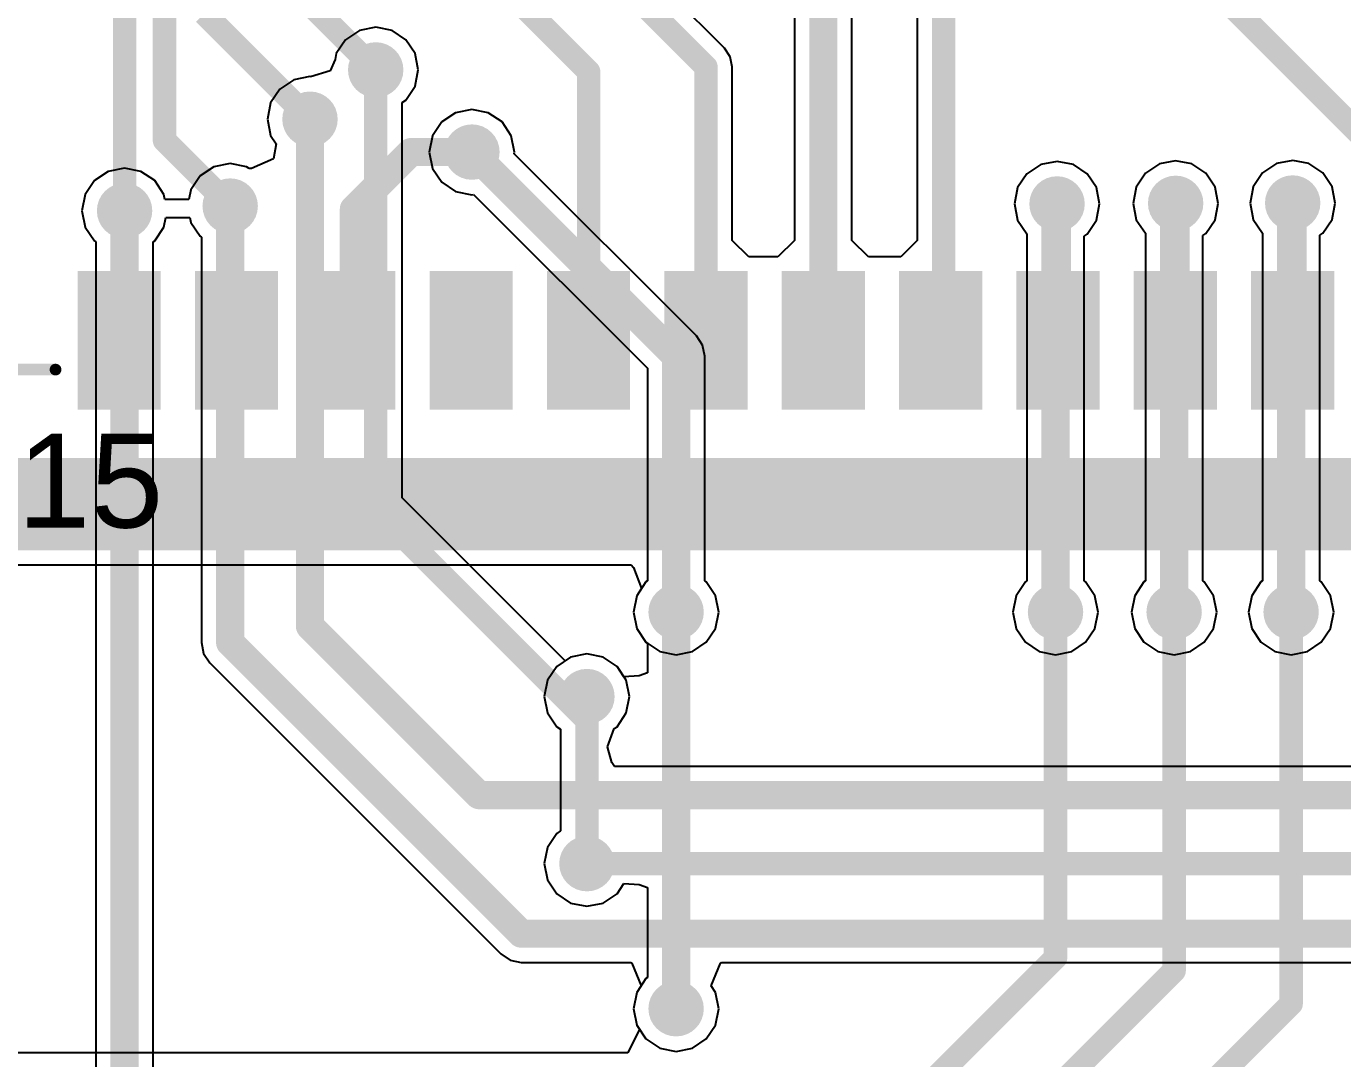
# Model space of a CAD drawing. Header units: millimetres. Extents: x -0.52 to 3.79, y -0.54 to 3.26.
# Drawn here: x 1.452 to 2.013, y 1.955 to 2.395 of the extents above; entities that cross this region are included whole.
import ezdxf

# ---------------------------------------------------------------- set-up
doc = ezdxf.new("R2010")
doc.units = ezdxf.units.MM
doc.header["$MEASUREMENT"] = 0
for name, color, linetype in [('BottomLayer', 5, 'Continuous'), ('BottomSolder', 6, 'Continuous'), ('TopLayer', 1, 'Continuous'), ('TopOverlay', 2, 'Continuous'), ('TopPaste', 8, 'Continuous'), ('TopSolder', 216, 'Continuous'), ('ViaHoleLayer', 16, 'Continuous')]:
    doc.layers.add(name, color=color, linetype=linetype)
doc.styles.add('Arial', font='', dxfattribs={"height": 0.2})
doc.styles.get('Arial').set_extended_font_data('Arial')

# ---------------------------------------------------------------- blocks, each defined once
blk = doc.blocks.new('41_SMD_M______57')
at = {"layer": 'TopLayer'}
for points in [[(-0.29252, -0.37913), (-0.29252, -0.32008), (-0.25709, -0.32008), (-0.25709, -0.37913)], [(-0.24252, -0.37913), (-0.24252, -0.32008), (-0.20709, -0.32008), (-0.20709, -0.37913)], [(-0.19252, -0.37913), (-0.19252, -0.32008), (-0.15709, -0.32008), (-0.15709, -0.37913)], [(-0.14252, -0.37913), (-0.14252, -0.32008), (-0.10709, -0.32008), (-0.10709, -0.37913)], [(-0.09252, -0.37913), (-0.09252, -0.32008), (-0.05709, -0.32008), (-0.05709, -0.37913)], [(-0.04252, -0.37913), (-0.04252, -0.32008), (-0.00709, -0.32008), (-0.00709, -0.37913)], [(0.00748, -0.37913), (0.00748, -0.32008), (0.04291, -0.32008), (0.04291, -0.37913)], [(0.05748, -0.37913), (0.05748, -0.32008), (0.09291, -0.32008), (0.09291, -0.37913)], [(0.10748, -0.37913), (0.10748, -0.32008), (0.14291, -0.32008), (0.14291, -0.37913)], [(0.15748, -0.37913), (0.15748, -0.32008), (0.19291, -0.32008), (0.19291, -0.37913)], [(0.20748, -0.37913), (0.20748, -0.32008), (0.24291, -0.32008), (0.24291, -0.37913)]]:
    blk.add_hatch(color=1, dxfattribs=at).paths.add_polyline_path(points)
at = {"layer": 'TopPaste'}
for points in [[(-0.29252, -0.37913), (-0.29252, -0.32008), (-0.25709, -0.32008), (-0.25709, -0.37913)], [(-0.24252, -0.37913), (-0.24252, -0.32008), (-0.20709, -0.32008), (-0.20709, -0.37913)], [(-0.19252, -0.37913), (-0.19252, -0.32008), (-0.15709, -0.32008), (-0.15709, -0.37913)], [(-0.14252, -0.37913), (-0.14252, -0.32008), (-0.10709, -0.32008), (-0.10709, -0.37913)], [(-0.09252, -0.37913), (-0.09252, -0.32008), (-0.05709, -0.32008), (-0.05709, -0.37913)], [(-0.04252, -0.37913), (-0.04252, -0.32008), (-0.00709, -0.32008), (-0.00709, -0.37913)], [(0.00748, -0.37913), (0.00748, -0.32008), (0.04291, -0.32008), (0.04291, -0.37913)], [(0.05748, -0.37913), (0.05748, -0.32008), (0.09291, -0.32008), (0.09291, -0.37913)], [(0.10748, -0.37913), (0.10748, -0.32008), (0.14291, -0.32008), (0.14291, -0.37913)], [(0.15748, -0.37913), (0.15748, -0.32008), (0.19291, -0.32008), (0.19291, -0.37913)], [(0.20748, -0.37913), (0.20748, -0.32008), (0.24291, -0.32008), (0.24291, -0.37913)]]:
    blk.add_hatch(color=8, dxfattribs=at).paths.add_polyline_path(points)
at = {"layer": 'TopSolder'}
for points in [[(-0.29252, -0.37913), (-0.29252, -0.32008), (-0.25709, -0.32008), (-0.25709, -0.37913)], [(-0.24252, -0.37913), (-0.24252, -0.32008), (-0.20709, -0.32008), (-0.20709, -0.37913)], [(-0.19252, -0.37913), (-0.19252, -0.32008), (-0.15709, -0.32008), (-0.15709, -0.37913)], [(-0.14252, -0.37913), (-0.14252, -0.32008), (-0.10709, -0.32008), (-0.10709, -0.37913)], [(-0.09252, -0.37913), (-0.09252, -0.32008), (-0.05709, -0.32008), (-0.05709, -0.37913)], [(-0.04252, -0.37913), (-0.04252, -0.32008), (-0.00709, -0.32008), (-0.00709, -0.37913)], [(0.00748, -0.37913), (0.00748, -0.32008), (0.04291, -0.32008), (0.04291, -0.37913)], [(0.05748, -0.37913), (0.05748, -0.32008), (0.09291, -0.32008), (0.09291, -0.37913)], [(0.10748, -0.37913), (0.10748, -0.32008), (0.14291, -0.32008), (0.14291, -0.37913)], [(0.15748, -0.37913), (0.15748, -0.32008), (0.19291, -0.32008), (0.19291, -0.37913)], [(0.20748, -0.37913), (0.20748, -0.32008), (0.24291, -0.32008), (0.24291, -0.37913)]]:
    blk.add_hatch(color=216, dxfattribs=at).paths.add_polyline_path(points)
at = {"layer": 'TopOverlay', "const_width": 0.005}
blk.add_lwpolyline([(-0.35684, -0.36208), (-0.30192, -0.36208)], dxfattribs=at)
at = {"layer": 'TopOverlay', "const_width": 0.0025}
blk.add_lwpolyline([(-0.30317, -0.36208, 1), (-0.30067, -0.36208, 1)], format="xyb", close=True, dxfattribs=at)

msp = doc.modelspace()

# ---------------------------------------------------------------- hatches: boundary and pattern name
at = {"layer": 'BottomLayer'}
h = msp.add_hatch(color=5, dxfattribs=at)
edge = h.paths.add_edge_path()
edge.add_arc((1.601, 2.376), 0.01181, 0, 360)
h = msp.add_hatch(color=5, dxfattribs=at)
edge = h.paths.add_edge_path()
edge.add_arc((1.573, 2.355), 0.01181, 0, 360)
h = msp.add_hatch(color=5, dxfattribs=at)
edge = h.paths.add_edge_path()
edge.add_arc((1.642, 2.341), 0.01181, 0, 360)
h = msp.add_hatch(color=5, dxfattribs=at)
edge = h.paths.add_edge_path()
edge.add_arc((1.494, 2.316), 0.01181, 0, 360)
h = msp.add_hatch(color=5, dxfattribs=at)
edge = h.paths.add_edge_path()
edge.add_arc((1.539, 2.318), 0.01181, 0, 360)
h = msp.add_hatch(color=5, dxfattribs=at)
edge = h.paths.add_edge_path()
edge.add_arc((1.89131, 2.31889), 0.01181, 0, 360)
h = msp.add_hatch(color=5, dxfattribs=at)
edge = h.paths.add_edge_path()
edge.add_arc((1.94185, 2.31915), 0.01181, 0, 360)
h = msp.add_hatch(color=5, dxfattribs=at)
edge = h.paths.add_edge_path()
edge.add_arc((1.99171, 2.31929), 0.01181, 0, 360)
h = msp.add_hatch(color=5, dxfattribs=at)
edge = h.paths.add_edge_path()
edge.add_arc((1.729, 2.145), 0.01181, 0, 360)
h = msp.add_hatch(color=5, dxfattribs=at)
edge = h.paths.add_edge_path()
edge.add_arc((1.89066, 2.145), 0.01181, 0, 360)
h = msp.add_hatch(color=5, dxfattribs=at)
edge = h.paths.add_edge_path()
edge.add_arc((1.9412, 2.145), 0.01181, 0, 360)
h = msp.add_hatch(color=5, dxfattribs=at)
edge = h.paths.add_edge_path()
edge.add_arc((1.99105, 2.145), 0.01181, 0, 360)
h = msp.add_hatch(color=5, dxfattribs=at)
edge = h.paths.add_edge_path()
edge.add_arc((1.691, 2.109), 0.01181, 0, 360)
h = msp.add_hatch(color=5, dxfattribs=at)
edge = h.paths.add_edge_path()
edge.add_arc((1.691, 2.03781), 0.01181, 0, 360)
h = msp.add_hatch(color=5, dxfattribs=at)
edge = h.paths.add_edge_path()
edge.add_arc((1.729, 1.976), 0.01181, 0, 360)
at = {"layer": 'BottomSolder'}
h = msp.add_hatch(color=6, dxfattribs=at)
edge = h.paths.add_edge_path()
edge.add_arc((1.601, 2.376), 0.00591, 0, 360)
h = msp.add_hatch(color=6, dxfattribs=at)
edge = h.paths.add_edge_path()
edge.add_arc((1.573, 2.355), 0.00591, 0, 360)
h = msp.add_hatch(color=6, dxfattribs=at)
edge = h.paths.add_edge_path()
edge.add_arc((1.642, 2.341), 0.00591, 0, 360)
h = msp.add_hatch(color=6, dxfattribs=at)
edge = h.paths.add_edge_path()
edge.add_arc((1.539, 2.318), 0.00591, 0, 360)
h = msp.add_hatch(color=6, dxfattribs=at)
edge = h.paths.add_edge_path()
edge.add_arc((1.89131, 2.31889), 0.00591, 0, 360)
h = msp.add_hatch(color=6, dxfattribs=at)
edge = h.paths.add_edge_path()
edge.add_arc((1.94185, 2.31915), 0.00591, 0, 360)
h = msp.add_hatch(color=6, dxfattribs=at)
edge = h.paths.add_edge_path()
edge.add_arc((1.99171, 2.31929), 0.00591, 0, 360)
h = msp.add_hatch(color=6, dxfattribs=at)
edge = h.paths.add_edge_path()
edge.add_arc((1.494, 2.316), 0.00591, 0, 360)
h = msp.add_hatch(color=6, dxfattribs=at)
edge = h.paths.add_edge_path()
edge.add_arc((1.729, 2.145), 0.00591, 0, 360)
h = msp.add_hatch(color=6, dxfattribs=at)
edge = h.paths.add_edge_path()
edge.add_arc((1.89066, 2.145), 0.00591, 0, 360)
h = msp.add_hatch(color=6, dxfattribs=at)
edge = h.paths.add_edge_path()
edge.add_arc((1.9412, 2.145), 0.00591, 0, 360)
h = msp.add_hatch(color=6, dxfattribs=at)
edge = h.paths.add_edge_path()
edge.add_arc((1.99105, 2.145), 0.00591, 0, 360)
h = msp.add_hatch(color=6, dxfattribs=at)
edge = h.paths.add_edge_path()
edge.add_arc((1.691, 2.109), 0.00591, 0, 360)
h = msp.add_hatch(color=6, dxfattribs=at)
edge = h.paths.add_edge_path()
edge.add_arc((1.691, 2.03781), 0.00591, 0, 360)
h = msp.add_hatch(color=6, dxfattribs=at)
edge = h.paths.add_edge_path()
edge.add_arc((1.729, 1.976), 0.00591, 0, 360)
at = {"layer": 'TopLayer'}
h = msp.add_hatch(color=1, dxfattribs=at)
edge = h.paths.add_edge_path()
edge.add_arc((1.601, 2.376), 0.01181, 0, 360)
h = msp.add_hatch(color=1, dxfattribs=at)
edge = h.paths.add_edge_path()
edge.add_arc((1.573, 2.355), 0.01181, 0, 360)
h = msp.add_hatch(color=1, dxfattribs=at)
edge = h.paths.add_edge_path()
edge.add_arc((1.642, 2.341), 0.01181, 0, 360)
h = msp.add_hatch(color=1, dxfattribs=at)
edge = h.paths.add_edge_path()
edge.add_arc((1.494, 2.316), 0.01181, 0, 360)
h = msp.add_hatch(color=1, dxfattribs=at)
edge = h.paths.add_edge_path()
edge.add_arc((1.539, 2.318), 0.01181, 0, 360)
h = msp.add_hatch(color=1, dxfattribs=at)
edge = h.paths.add_edge_path()
edge.add_arc((1.89131, 2.31889), 0.01181, 0, 360)
h = msp.add_hatch(color=1, dxfattribs=at)
edge = h.paths.add_edge_path()
edge.add_arc((1.94185, 2.31915), 0.01181, 0, 360)
h = msp.add_hatch(color=1, dxfattribs=at)
edge = h.paths.add_edge_path()
edge.add_arc((1.99171, 2.31929), 0.01181, 0, 360)
h = msp.add_hatch(color=1, dxfattribs=at)
edge = h.paths.add_edge_path()
edge.add_arc((1.729, 2.145), 0.01181, 0, 360)
h = msp.add_hatch(color=1, dxfattribs=at)
edge = h.paths.add_edge_path()
edge.add_arc((1.89066, 2.145), 0.01181, 0, 360)
h = msp.add_hatch(color=1, dxfattribs=at)
edge = h.paths.add_edge_path()
edge.add_arc((1.9412, 2.145), 0.01181, 0, 360)
h = msp.add_hatch(color=1, dxfattribs=at)
edge = h.paths.add_edge_path()
edge.add_arc((1.99105, 2.145), 0.01181, 0, 360)
h = msp.add_hatch(color=1, dxfattribs=at)
edge = h.paths.add_edge_path()
edge.add_arc((1.691, 2.109), 0.01181, 0, 360)
h = msp.add_hatch(color=1, dxfattribs=at)
edge = h.paths.add_edge_path()
edge.add_arc((1.691, 2.03781), 0.01181, 0, 360)
h = msp.add_hatch(color=1, dxfattribs=at)
edge = h.paths.add_edge_path()
edge.add_arc((1.729, 1.976), 0.01181, 0, 360)
at = {"layer": 'TopSolder'}
h = msp.add_hatch(color=216, dxfattribs=at)
edge = h.paths.add_edge_path()
edge.add_arc((1.601, 2.376), 0.00591, 0, 360)
h = msp.add_hatch(color=216, dxfattribs=at)
edge = h.paths.add_edge_path()
edge.add_arc((1.573, 2.355), 0.00591, 0, 360)
h = msp.add_hatch(color=216, dxfattribs=at)
edge = h.paths.add_edge_path()
edge.add_arc((1.642, 2.341), 0.00591, 0, 360)
h = msp.add_hatch(color=216, dxfattribs=at)
edge = h.paths.add_edge_path()
edge.add_arc((1.539, 2.318), 0.00591, 0, 360)
h = msp.add_hatch(color=216, dxfattribs=at)
edge = h.paths.add_edge_path()
edge.add_arc((1.89131, 2.31889), 0.00591, 0, 360)
h = msp.add_hatch(color=216, dxfattribs=at)
edge = h.paths.add_edge_path()
edge.add_arc((1.94185, 2.31915), 0.00591, 0, 360)
h = msp.add_hatch(color=216, dxfattribs=at)
edge = h.paths.add_edge_path()
edge.add_arc((1.99171, 2.31929), 0.00591, 0, 360)
h = msp.add_hatch(color=216, dxfattribs=at)
edge = h.paths.add_edge_path()
edge.add_arc((1.494, 2.316), 0.00591, 0, 360)
h = msp.add_hatch(color=216, dxfattribs=at)
edge = h.paths.add_edge_path()
edge.add_arc((1.729, 2.145), 0.00591, 0, 360)
h = msp.add_hatch(color=216, dxfattribs=at)
edge = h.paths.add_edge_path()
edge.add_arc((1.89066, 2.145), 0.00591, 0, 360)
h = msp.add_hatch(color=216, dxfattribs=at)
edge = h.paths.add_edge_path()
edge.add_arc((1.9412, 2.145), 0.00591, 0, 360)
h = msp.add_hatch(color=216, dxfattribs=at)
edge = h.paths.add_edge_path()
edge.add_arc((1.99105, 2.145), 0.00591, 0, 360)
h = msp.add_hatch(color=216, dxfattribs=at)
edge = h.paths.add_edge_path()
edge.add_arc((1.691, 2.109), 0.00591, 0, 360)
h = msp.add_hatch(color=216, dxfattribs=at)
edge = h.paths.add_edge_path()
edge.add_arc((1.691, 2.03781), 0.00591, 0, 360)
h = msp.add_hatch(color=216, dxfattribs=at)
edge = h.paths.add_edge_path()
edge.add_arc((1.729, 1.976), 0.00591, 0, 360)
at = {"layer": 'ViaHoleLayer'}
h = msp.add_hatch(color=16, dxfattribs=at)
edge = h.paths.add_edge_path()
edge.add_arc((1.601, 2.376), 0.00591, 0, 360)
h = msp.add_hatch(color=16, dxfattribs=at)
edge = h.paths.add_edge_path()
edge.add_arc((1.573, 2.355), 0.00591, 0, 360)
h = msp.add_hatch(color=16, dxfattribs=at)
edge = h.paths.add_edge_path()
edge.add_arc((1.642, 2.341), 0.00591, 0, 360)
h = msp.add_hatch(color=16, dxfattribs=at)
edge = h.paths.add_edge_path()
edge.add_arc((1.539, 2.318), 0.00591, 0, 360)
h = msp.add_hatch(color=16, dxfattribs=at)
edge = h.paths.add_edge_path()
edge.add_arc((1.89131, 2.31889), 0.00591, 0, 360)
h = msp.add_hatch(color=16, dxfattribs=at)
edge = h.paths.add_edge_path()
edge.add_arc((1.94185, 2.31915), 0.00591, 0, 360)
h = msp.add_hatch(color=16, dxfattribs=at)
edge = h.paths.add_edge_path()
edge.add_arc((1.99171, 2.31929), 0.00591, 0, 360)
h = msp.add_hatch(color=16, dxfattribs=at)
edge = h.paths.add_edge_path()
edge.add_arc((1.494, 2.316), 0.00591, 0, 360)
h = msp.add_hatch(color=16, dxfattribs=at)
edge = h.paths.add_edge_path()
edge.add_arc((1.729, 2.145), 0.00591, 0, 360)
h = msp.add_hatch(color=16, dxfattribs=at)
edge = h.paths.add_edge_path()
edge.add_arc((1.89066, 2.145), 0.00591, 0, 360)
h = msp.add_hatch(color=16, dxfattribs=at)
edge = h.paths.add_edge_path()
edge.add_arc((1.9412, 2.145), 0.00591, 0, 360)
h = msp.add_hatch(color=16, dxfattribs=at)
edge = h.paths.add_edge_path()
edge.add_arc((1.99105, 2.145), 0.00591, 0, 360)
h = msp.add_hatch(color=16, dxfattribs=at)
edge = h.paths.add_edge_path()
edge.add_arc((1.691, 2.109), 0.00591, 0, 360)
h = msp.add_hatch(color=16, dxfattribs=at)
edge = h.paths.add_edge_path()
edge.add_arc((1.691, 2.03781), 0.00591, 0, 360)
h = msp.add_hatch(color=16, dxfattribs=at)
edge = h.paths.add_edge_path()
edge.add_arc((1.729, 1.976), 0.00591, 0, 360)

# ---------------------------------------------------------------- linework, layer by layer
at = {"layer": 'BottomLayer'}
for p, q in [((1.59405, 2.39278), (1.58816, 2.38884)), ((1.601, 2.39416), (1.59405, 2.39278)), ((1.60795, 2.39278), (1.601, 2.39416)), ((1.61384, 2.38884), (1.60795, 2.39278)), ((1.58816, 2.38884), (1.58422, 2.38295)), ((1.61778, 2.38295), (1.61384, 2.38884)), ((1.58372, 2.38045), (1.58163, 2.37564)), ((1.58422, 2.38295), (1.58372, 2.38045)), ((1.61916, 2.376), (1.61778, 2.38295)), ((1.573, 2.37316), (1.56605, 2.37178)), ((1.57322, 2.37312), (1.573, 2.37316)), ((1.58163, 2.37564), (1.57322, 2.37312)), ((1.61778, 2.36905), (1.61916, 2.376)), ((1.56016, 2.36784), (1.55622, 2.36195)), ((1.56605, 2.37178), (1.56016, 2.36784)), ((1.61384, 2.36316), (1.61778, 2.36905)), ((1.55622, 2.36195), (1.55484, 2.355)), ((1.61222, 2.36207), (1.61384, 2.36316)), ((1.61222, 2.19365), (1.61222, 2.36207)), ((1.63505, 2.35778), (1.62916, 2.35384)), ((1.642, 2.35916), (1.63505, 2.35778)), ((1.64895, 2.35778), (1.642, 2.35916)), ((1.65484, 2.35384), (1.64895, 2.35778)), ((1.55484, 2.355), (1.55622, 2.34805)), ((1.62916, 2.35384), (1.62522, 2.34795)), ((1.65878, 2.34795), (1.65484, 2.35384)), ((1.55622, 2.34805), (1.55855, 2.34457)), ((1.55855, 2.34457), (1.55748, 2.33814)), ((1.62522, 2.34795), (1.62384, 2.341)), ((1.66016, 2.341), (1.65878, 2.34795)), ((1.62384, 2.341), (1.62522, 2.33405)), ((1.66002, 2.34029), (1.66016, 2.341)), ((1.73765, 2.26265), (1.66002, 2.34029)), ((1.494, 2.33416), (1.48705, 2.33278)), ((1.50095, 2.33278), (1.494, 2.33416)), ((1.53205, 2.33478), (1.52616, 2.33084)), ((1.539, 2.33616), (1.53205, 2.33478)), ((1.54595, 2.33478), (1.539, 2.33616)), ((1.54715, 2.33398), (1.54595, 2.33478)), ((1.54808, 2.33401), (1.54715, 2.33398)), ((1.55748, 2.33814), (1.54808, 2.33401)), ((1.62522, 2.33405), (1.62916, 2.32816)), ((1.88436, 2.33567), (1.87847, 2.33173)), ((1.89131, 2.33705), (1.88436, 2.33567)), ((1.89826, 2.33567), (1.89131, 2.33705)), ((1.90415, 2.33173), (1.89826, 2.33567)), ((1.9349, 2.33593), (1.92901, 2.33199)), ((1.94185, 2.33731), (1.9349, 2.33593)), ((1.9488, 2.33593), (1.94185, 2.33731)), ((1.95469, 2.33199), (1.9488, 2.33593)), ((1.98476, 2.33607), (1.97887, 2.33213)), ((1.99171, 2.33745), (1.98476, 2.33607)), ((1.99866, 2.33607), (1.99171, 2.33745)), ((2.00455, 2.33213), (1.99866, 2.33607)), ((1.48116, 2.32884), (1.47722, 2.32295)), ((1.48705, 2.33278), (1.48116, 2.32884)), ((1.50684, 2.32884), (1.50095, 2.33278)), ((1.51078, 2.32295), (1.50684, 2.32884)), ((1.52616, 2.33084), (1.52222, 2.32495)), ((1.62916, 2.32816), (1.63505, 2.32422)), ((1.87847, 2.33173), (1.87453, 2.32584)), ((1.90809, 2.32584), (1.90415, 2.33173)), ((1.92901, 2.33199), (1.92507, 2.3261)), ((1.95863, 2.3261), (1.95469, 2.33199)), ((1.97887, 2.33213), (1.97493, 2.32624)), ((2.00849, 2.32624), (2.00455, 2.33213)), ((1.47722, 2.32295), (1.47584, 2.316)), ((1.5112, 2.32081), (1.51078, 2.32295)), ((1.52222, 2.32495), (1.5214, 2.32081)), ((1.63505, 2.32422), (1.642, 2.32284)), ((1.642, 2.32284), (1.64271, 2.32298)), ((1.64271, 2.32298), (1.71676, 2.24893)), ((1.87453, 2.32584), (1.87315, 2.31889)), ((1.90947, 2.31889), (1.90809, 2.32584)), ((1.92507, 2.3261), (1.92369, 2.31915)), ((1.96001, 2.31915), (1.95863, 2.3261)), ((1.97493, 2.32624), (1.97355, 2.31929)), ((2.00987, 2.31929), (2.00849, 2.32624)), ((1.5214, 2.32081), (1.5112, 2.32081)), ((1.87315, 2.31889), (1.87453, 2.31194)), ((1.90809, 2.31194), (1.90947, 2.31889)), ((1.92369, 2.31915), (1.92507, 2.3122)), ((1.95863, 2.3122), (1.96001, 2.31915)), ((1.97355, 2.31929), (1.97493, 2.31234)), ((2.00849, 2.31234), (2.00987, 2.31929)), ((1.47584, 2.316), (1.47722, 2.30905)), ((1.51078, 2.30905), (1.5116, 2.31319)), ((1.5116, 2.31319), (1.5218, 2.31319)), ((1.5218, 2.31319), (1.52222, 2.31105)), ((1.52222, 2.31105), (1.52616, 2.30516)), ((1.87453, 2.31194), (1.87842, 2.30613)), ((1.90415, 2.30605), (1.90809, 2.31194)), ((1.92507, 2.3122), (1.92896, 2.30638)), ((1.95469, 2.30631), (1.95863, 2.3122)), ((1.97493, 2.31234), (1.97882, 2.30652)), ((2.00455, 2.30645), (2.00849, 2.31234)), ((1.47722, 2.30905), (1.48116, 2.30316)), ((1.50684, 2.30316), (1.51078, 2.30905)), ((1.87842, 2.30613), (1.87842, 2.15825)), ((1.90289, 2.30521), (1.90415, 2.30605)), ((1.90289, 2.15825), (1.90289, 2.30521)), ((1.92896, 2.30638), (1.92896, 2.15825)), ((1.95343, 2.30546), (1.95469, 2.30631)), ((1.95343, 2.15825), (1.95343, 2.30546)), ((1.97882, 2.30652), (1.97882, 2.15825)), ((2.00329, 2.30561), (2.00455, 2.30645)), ((2.00329, 2.15825), (2.00329, 2.30561)), ((1.48116, 2.30316), (1.48176, 2.30275)), ((1.48176, 2.30275), (1.48176, 1.86525)), ((1.50624, 2.30275), (1.50684, 2.30316)), ((1.50624, 1.86525), (1.50624, 2.30275)), ((1.52616, 2.30516), (1.52676, 2.30475)), ((1.52676, 2.30475), (1.52676, 2.132)), ((1.7403, 2.25868), (1.73765, 2.26265)), ((1.74124, 2.254), (1.7403, 2.25868)), ((1.74124, 2.15825), (1.74124, 2.254)), ((1.71676, 2.24893), (1.71676, 2.15825)), ((1.68167, 2.12419), (1.61222, 2.19365)), ((1.71616, 2.15784), (1.71222, 2.15195)), ((1.71676, 2.15825), (1.71616, 2.15784)), ((1.74184, 2.15784), (1.74124, 2.15825)), ((1.74578, 2.15195), (1.74184, 2.15784)), ((1.87781, 2.15784), (1.87388, 2.15195)), ((1.87842, 2.15825), (1.87781, 2.15784)), ((1.9035, 2.15784), (1.90289, 2.15825)), ((1.90743, 2.15195), (1.9035, 2.15784)), ((1.92836, 2.15784), (1.92442, 2.15195)), ((1.92896, 2.15825), (1.92836, 2.15784)), ((1.95404, 2.15784), (1.95343, 2.15825)), ((1.95797, 2.15195), (1.95404, 2.15784)), ((1.97821, 2.15784), (1.97428, 2.15195)), ((1.97882, 2.15825), (1.97821, 2.15784)), ((2.00389, 2.15784), (2.00329, 2.15825)), ((2.00783, 2.15195), (2.00389, 2.15784)), ((1.71222, 2.15195), (1.71084, 2.145)), ((1.74716, 2.145), (1.74578, 2.15195)), ((1.87388, 2.15195), (1.8725, 2.145)), ((1.90881, 2.145), (1.90743, 2.15195)), ((1.92442, 2.15195), (1.92304, 2.145)), ((1.95936, 2.145), (1.95797, 2.15195)), ((1.97428, 2.15195), (1.97289, 2.145)), ((2.00921, 2.145), (2.00783, 2.15195)), ((1.71084, 2.145), (1.71222, 2.13805)), ((1.74578, 2.13805), (1.74716, 2.145)), ((1.8725, 2.145), (1.87388, 2.13805)), ((1.90743, 2.13805), (1.90881, 2.145)), ((1.92304, 2.145), (1.92442, 2.13805)), ((1.95797, 2.13805), (1.95936, 2.145)), ((1.97289, 2.145), (1.97428, 2.13805)), ((2.00783, 2.13805), (2.00921, 2.145)), ((1.71222, 2.13805), (1.71616, 2.13216)), ((1.74184, 2.13216), (1.74578, 2.13805)), ((1.87388, 2.13805), (1.87781, 2.13216)), ((1.9035, 2.13216), (1.90743, 2.13805)), ((1.92442, 2.13805), (1.92836, 2.13216)), ((1.95404, 2.13216), (1.95797, 2.13805)), ((1.97428, 2.13805), (1.97821, 2.13216)), ((2.00389, 2.13216), (2.00783, 2.13805)), ((1.52676, 2.132), (1.5277, 2.12732)), ((1.71616, 2.13216), (1.72205, 2.12822)), ((1.73595, 2.12822), (1.74184, 2.13216)), ((1.87781, 2.13216), (1.88371, 2.12822)), ((1.8976, 2.12822), (1.9035, 2.13216)), ((1.92836, 2.13216), (1.93425, 2.12822)), ((1.94815, 2.12822), (1.95404, 2.13216)), ((1.97821, 2.13216), (1.9841, 2.12822)), ((1.998, 2.12822), (2.00389, 2.13216)), ((1.5277, 2.12732), (1.53035, 2.12335)), ((1.68405, 2.12578), (1.68167, 2.12419)), ((1.691, 2.12716), (1.68405, 2.12578)), ((1.69795, 2.12578), (1.691, 2.12716)), ((1.70384, 2.12184), (1.69795, 2.12578)), ((1.72205, 2.12822), (1.729, 2.12684)), ((1.729, 2.12684), (1.73595, 2.12822)), ((1.88371, 2.12822), (1.89066, 2.12684)), ((1.89066, 2.12684), (1.8976, 2.12822)), ((1.93425, 2.12822), (1.9412, 2.12684)), ((1.9412, 2.12684), (1.94815, 2.12822)), ((1.9841, 2.12822), (1.99105, 2.12684)), ((1.99105, 2.12684), (1.998, 2.12822)), ((1.53035, 2.12335), (1.65435, 1.99935)), ((1.70778, 2.11595), (1.70384, 2.12184)), ((1.70916, 2.109), (1.70778, 2.11595)), ((1.70778, 2.10205), (1.70916, 2.109)), ((1.70384, 2.09616), (1.70778, 2.10205)), ((1.69982, 2.08761), (1.70263, 2.09535)), ((1.70263, 2.09535), (1.70384, 2.09616)), ((1.70156, 2.08088), (1.69982, 2.08761)), ((1.70273, 2.07924), (1.70156, 2.08088)), ((2.25601, 2.07924), (1.70273, 2.07924)), ((1.65435, 1.99935), (1.65832, 1.9967)), ((1.65832, 1.9967), (1.663, 1.99576)), ((1.663, 1.99576), (1.70967, 1.99576)), ((1.70967, 1.99576), (1.71007, 1.99534)), ((1.71007, 1.99534), (1.7141, 1.98576)), ((1.7439, 1.98576), (1.74793, 1.99534)), ((1.74793, 1.99534), (1.74833, 1.99576)), ((1.74833, 1.99576), (2.6562, 1.99576)), ((1.7141, 1.98576), (1.71222, 1.98295)), ((1.74578, 1.98295), (1.7439, 1.98576)), ((1.71222, 1.98295), (1.71084, 1.976)), ((1.74716, 1.976), (1.74578, 1.98295)), ((1.71084, 1.976), (1.71222, 1.96905)), ((1.74578, 1.96905), (1.74716, 1.976)), ((1.71222, 1.96905), (1.71616, 1.96316)), ((1.74184, 1.96316), (1.74578, 1.96905)), ((1.71616, 1.96316), (1.72205, 1.95922)), ((1.73595, 1.95922), (1.74184, 1.96316)), ((1.72205, 1.95922), (1.729, 1.95784)), ((1.729, 1.95784), (1.73595, 1.95922))]:
    msp.add_line(p, q, dxfattribs=at)
for points, const_width in [([(1.601, 2.189), (1.601, 2.376)], 0.01), ([(1.573, 2.139), (1.573, 2.355)], 0.012), ([(1.642, 2.341), (1.729, 2.254)], 0.012), ([(1.539, 2.132), (1.539, 2.318)], 0.012), ([(1.89066, 2.145), (1.89066, 2.31824)], 0.012), ([(1.89066, 2.31824), (1.89131, 2.31889)], 0.01), ([(1.9412, 2.145), (1.9412, 2.31849)], 0.012), ([(1.99105, 2.145), (1.99105, 2.31864)], 0.012), ([(1.494, 1.852), (1.494, 2.316)], 0.012), ([(1.729, 2.145), (1.729, 2.254)], 0.012), ([(1.601, 2.189), (1.691, 2.099)], 0.01), ([(1.573, 2.139), (1.645, 2.067)], 0.012), ([(1.539, 2.132), (1.663, 2.008)], 0.012), ([(1.645, 2.067), (2.412, 2.067)], 0.012), ([(1.691, 2.03781), (2.41281, 2.03781)], 0.01), ([(1.663, 2.008), (2.66945, 2.008)], 0.012)]:
    msp.add_lwpolyline(points, dxfattribs=dict(at, const_width=const_width))
for points, const_width in [([(1.5985, 2.376, 1), (1.6035, 2.376, 1)], 0.005), ([(1.57, 2.355, 1), (1.576, 2.355, 1)], 0.006), ([(1.639, 2.341, 1), (1.645, 2.341, 1)], 0.006), ([(1.536, 2.318, 1), (1.542, 2.318, 1)], 0.006), ([(1.88766, 2.31824, 1), (1.89366, 2.31824, 1)], 0.006), ([(1.88816, 2.31824, 1), (1.89316, 2.31824, 1)], 0.005), ([(1.88881, 2.31889, 1), (1.89381, 2.31889, 1)], 0.005), ([(1.9382, 2.31849, 1), (1.9442, 2.31849, 1)], 0.006), ([(1.98805, 2.31864, 1), (1.99405, 2.31864, 1)], 0.006), ([(1.491, 2.316, 1), (1.497, 2.316, 1)], 0.006), ([(1.726, 2.254, 1), (1.732, 2.254, 1)], 0.006), ([(1.726, 2.254, 1), (1.732, 2.254, 1)], 0.006), ([(1.5985, 2.189, 1), (1.6035, 2.189, 1)], 0.005), ([(1.5985, 2.189, 1), (1.6035, 2.189, 1)], 0.005), ([(1.726, 2.145, 1), (1.732, 2.145, 1)], 0.006), ([(1.88766, 2.145, 1), (1.89366, 2.145, 1)], 0.006), ([(1.9382, 2.145, 1), (1.9442, 2.145, 1)], 0.006), ([(1.98805, 2.145, 1), (1.99405, 2.145, 1)], 0.006), ([(1.57, 2.139, 1), (1.576, 2.139, 1)], 0.006), ([(1.57, 2.139, 1), (1.576, 2.139, 1)], 0.006), ([(1.536, 2.132, 1), (1.542, 2.132, 1)], 0.006), ([(1.536, 2.132, 1), (1.542, 2.132, 1)], 0.006), ([(1.6885, 2.099, 1), (1.6935, 2.099, 1)], 0.005), ([(1.642, 2.067, 1), (1.648, 2.067, 1)], 0.006), ([(1.642, 2.067, 1), (1.648, 2.067, 1)], 0.006), ([(1.6885, 2.03781, 1), (1.6935, 2.03781, 1)], 0.005), ([(1.66, 2.008, 1), (1.666, 2.008, 1)], 0.006), ([(1.66, 2.008, 1), (1.666, 2.008, 1)], 0.006)]:
    msp.add_lwpolyline(points, format="xyb", close=True, dxfattribs=dict(at, const_width=const_width))
at = {"layer": 'TopLayer'}
for p, q in [((1.74964, 2.38522), (1.59078, 2.54408)), ((1.83178, 2.47407), (1.83178, 2.30339)), ((1.77947, 2.43105), (1.77947, 2.30339)), ((1.80394, 2.30339), (1.80394, 2.43105)), ((1.75207, 2.38158), (1.74964, 2.38522)), ((1.74964, 2.38522), (1.74964, 2.38522)), ((1.75292, 2.37729), (1.75207, 2.38158)), ((1.75292, 2.30339), (1.75292, 2.37729)), ((1.76, 2.29631), (1.75292, 2.30339)), ((1.77947, 2.30339), (1.7724, 2.29631)), ((1.81101, 2.29631), (1.80394, 2.30339)), ((1.83178, 2.30339), (1.82471, 2.29631)), ((1.7724, 2.29631), (1.76, 2.29631)), ((1.81799, 2.29631), (1.81101, 2.29631)), ((1.82471, 2.29631), (1.81799, 2.29631)), ((0.95979, 2.16509), (1.70989, 2.16509)), ((1.70989, 2.16509), (1.71079, 2.16405)), ((1.71079, 2.16405), (1.71432, 2.15509)), ((1.71432, 2.15509), (1.71222, 2.15195)), ((1.71222, 2.15195), (1.71084, 2.145)), ((1.71084, 2.145), (1.71222, 2.13805)), ((1.71222, 2.13805), (1.71616, 2.13216)), ((1.71616, 2.13216), (1.71676, 2.13175)), ((1.71676, 2.13175), (1.71676, 2.11913)), ((1.68405, 2.12578), (1.67816, 2.12184)), ((1.691, 2.12716), (1.68405, 2.12578)), ((1.69795, 2.12578), (1.691, 2.12716)), ((1.70384, 2.12184), (1.69795, 2.12578)), ((1.67816, 2.12184), (1.67422, 2.11595)), ((1.70676, 2.11747), (1.70384, 2.12184)), ((1.67422, 2.11595), (1.67284, 2.109)), ((1.71327, 2.11789), (1.70676, 2.11747)), ((1.71676, 2.11913), (1.71327, 2.11789)), ((1.67284, 2.109), (1.67422, 2.10205)), ((1.67422, 2.10205), (1.67816, 2.09616)), ((1.67816, 2.09616), (1.67978, 2.09507)), ((1.67978, 2.09507), (1.67978, 2.05174)), ((1.67816, 2.05065), (1.67422, 2.04476)), ((1.67978, 2.05174), (1.67816, 2.05065)), ((1.67422, 2.04476), (1.67284, 2.03781)), ((1.67284, 2.03781), (1.67422, 2.03086)), ((1.67422, 2.03086), (1.67816, 2.02497)), ((1.67816, 2.02497), (1.68405, 2.02103)), ((1.69795, 2.02103), (1.70384, 2.02497)), ((1.70384, 2.02497), (1.70676, 2.02935)), ((1.70676, 2.02935), (1.71327, 2.02892)), ((1.71327, 2.02892), (1.71676, 2.02768)), ((1.71676, 2.02768), (1.71676, 1.98925)), ((1.68405, 2.02103), (1.691, 2.01965)), ((1.691, 2.01965), (1.69795, 2.02103)), ((1.71616, 1.98884), (1.71222, 1.98295)), ((1.71676, 1.98925), (1.71616, 1.98884)), ((1.71222, 1.98295), (1.71084, 1.976)), ((1.71084, 1.976), (1.71222, 1.96905)), ((1.71222, 1.96905), (1.71345, 1.96722)), ((1.71345, 1.96722), (1.70842, 1.95722)), ((1.70842, 1.95722), (0.92, 1.95722))]:
    msp.add_line(p, q, dxfattribs=at)
for points, const_width in [([(1.511, 2.346), (1.511, 2.672)], 0.01), ([(1.494, 2.318), (1.494, 2.636)], 0.01), ([(1.804, 2.565), (2.059, 2.31)], 0.01), ([(1.573, 2.546), (1.74171, 2.37729)], 0.01), ([(1.57, 2.497), (1.69171, 2.37529)], 0.01), ([(1.843, 2.26208), (1.843, 2.488)], 0.01), ([(1.79171, 2.26079), (1.79171, 2.44429)], 0.012), ([(1.545, 2.432), (1.601, 2.376)], 0.01), ([(1.528, 2.4), (1.573, 2.355)], 0.01), ([(1.69171, 2.26079), (1.69171, 2.37529)], 0.01), ([(1.74171, 2.26079), (1.74171, 2.37729)], 0.01), ([(1.511, 2.346), (1.539, 2.318)], 0.01), ([(1.59171, 2.31671), (1.616, 2.341)], 0.012), ([(1.616, 2.341), (1.642, 2.341)], 0.012), ([(1.494, 2.318), (1.496, 2.316)], 0.01), ([(1.59171, 2.26079), (1.59171, 2.31671)], 0.012), ([(1.89131, 2.26439), (1.89131, 2.31889)], 0.012), ([(1.94185, 2.26464), (1.94185, 2.31915)], 0.012), ([(1.99171, 2.26079), (1.99171, 2.31929)], 0.012), ([(1.84171, 2.26079), (1.84171, 2.26479)], 0.015), ([(1.89131, 2.26439), (1.89171, 2.26479)], 0.022), ([(1.94171, 2.26478), (1.94185, 2.26464)], 0.022), ([(1.84185, 2.26064), (1.84185, 2.26093)], 0.012), ([(1.84185, 2.26093), (1.843, 2.26208)], 0.01), ([(1.89131, 2.26039), (1.89131, 2.26439)], 0.012), ([(1.89131, 2.26039), (1.89171, 2.26079)], 0.012), ([(1.94171, 2.26079), (1.94185, 2.26064)], 0.012), ([(1.94185, 2.26064), (1.94185, 2.26464)], 0.012), ([(1.84171, 2.26079), (1.84185, 2.26093)], 0.01), ([(0.928, 2.191), (2.258, 2.191)], 0.03937), ([(1.729, 1.976), (1.729, 2.145)], 0.012), ([(1.89066, 1.99766), (1.89066, 2.145)], 0.01), ([(1.9412, 1.9922), (1.9412, 2.145)], 0.01), ([(1.99105, 1.97805), (1.99105, 2.145)], 0.01), ([(1.691, 2.03781), (1.691, 2.109)], 0.01), ([(1.839, 1.946), (1.89066, 1.99766)], 0.01), ([(1.878, 1.929), (1.9412, 1.9922)], 0.01), ([(1.925, 1.912), (1.99105, 1.97805)], 0.01)]:
    msp.add_lwpolyline(points, dxfattribs=dict(at, const_width=const_width))
for points, const_width in [([(1.5985, 2.376, 1), (1.6035, 2.376, 1)], 0.005), ([(1.68921, 2.37529, 1), (1.69421, 2.37529, 1)], 0.005), ([(1.68921, 2.37529, 1), (1.69421, 2.37529, 1)], 0.005), ([(1.73921, 2.37729, 1), (1.74421, 2.37729, 1)], 0.005), ([(1.73921, 2.37729, 1), (1.74421, 2.37729, 1)], 0.005), ([(1.5705, 2.355, 1), (1.5755, 2.355, 1)], 0.005), ([(1.5085, 2.346, 1), (1.5135, 2.346, 1)], 0.005), ([(1.5085, 2.346, 1), (1.5135, 2.346, 1)], 0.005), ([(1.613, 2.341, 1), (1.619, 2.341, 1)], 0.006), ([(1.613, 2.341, 1), (1.619, 2.341, 1)], 0.006), ([(1.639, 2.341, 1), (1.645, 2.341, 1)], 0.006), ([(1.4915, 2.318, 1), (1.4965, 2.318, 1)], 0.005), ([(1.4915, 2.318, 1), (1.4965, 2.318, 1)], 0.005), ([(1.5365, 2.318, 1), (1.5415, 2.318, 1)], 0.005), ([(1.58871, 2.31671, 1), (1.59471, 2.31671, 1)], 0.006), ([(1.58871, 2.31671, 1), (1.59471, 2.31671, 1)], 0.006), ([(1.88831, 2.31889, 1), (1.89431, 2.31889, 1)], 0.006), ([(1.93885, 2.31915, 1), (1.94485, 2.31915, 1)], 0.006), ([(1.98871, 2.31929, 1), (1.99471, 2.31929, 1)], 0.006), ([(1.4935, 2.316, 1), (1.4985, 2.316, 1)], 0.005), ([(1.83796, 2.26479, 1), (1.84546, 2.26479, 1)], 0.0075), ([(1.88581, 2.26439, 1), (1.89681, 2.26439, 1)], 0.011), ([(1.88621, 2.26479, 1), (1.89721, 2.26479, 1)], 0.011), ([(1.93621, 2.26478, 1), (1.94721, 2.26478, 1)], 0.011), ([(1.93635, 2.26464, 1), (1.94735, 2.26464, 1)], 0.011), ([(1.58871, 2.26079, 1), (1.59471, 2.26079, 1)], 0.006), ([(1.78871, 2.26079, 1), (1.79471, 2.26079, 1)], 0.006), ([(1.83796, 2.26079, 1), (1.84546, 2.26079, 1)], 0.0075), ([(1.83885, 2.26093, 1), (1.84485, 2.26093, 1)], 0.006), ([(1.83885, 2.26064, 1), (1.84485, 2.26064, 1)], 0.006), ([(1.8405, 2.26208, 1), (1.8455, 2.26208, 1)], 0.005), ([(1.8405, 2.26208, 1), (1.8455, 2.26208, 1)], 0.005), ([(1.88831, 2.26439, 1), (1.89431, 2.26439, 1)], 0.006), ([(1.88831, 2.26439, 1), (1.89431, 2.26439, 1)], 0.006), ([(1.88831, 2.26039, 1), (1.89431, 2.26039, 1)], 0.006), ([(1.88831, 2.26039, 1), (1.89431, 2.26039, 1)], 0.006), ([(1.88871, 2.26079, 1), (1.89471, 2.26079, 1)], 0.006), ([(1.93871, 2.26079, 1), (1.94471, 2.26079, 1)], 0.006), ([(1.93885, 2.26464, 1), (1.94485, 2.26464, 1)], 0.006), ([(1.93885, 2.26464, 1), (1.94485, 2.26464, 1)], 0.006), ([(1.93885, 2.26064, 1), (1.94485, 2.26064, 1)], 0.006), ([(1.93885, 2.26064, 1), (1.94485, 2.26064, 1)], 0.006), ([(1.98871, 2.26079, 1), (1.99471, 2.26079, 1)], 0.006), ([(1.68921, 2.26079, 1), (1.69421, 2.26079, 1)], 0.005), ([(1.73921, 2.26079, 1), (1.74421, 2.26079, 1)], 0.005), ([(1.83921, 2.26079, 1), (1.84421, 2.26079, 1)], 0.005), ([(1.83935, 2.26093, 1), (1.84435, 2.26093, 1)], 0.005), ([(1.83935, 2.26093, 1), (1.84435, 2.26093, 1)], 0.005), ([(1.726, 2.145, 1), (1.732, 2.145, 1)], 0.006), ([(1.88816, 2.145, 1), (1.89316, 2.145, 1)], 0.005), ([(1.9387, 2.145, 1), (1.9437, 2.145, 1)], 0.005), ([(1.98855, 2.145, 1), (1.99355, 2.145, 1)], 0.005), ([(1.6885, 2.109, 1), (1.6935, 2.109, 1)], 0.005), ([(1.6885, 2.03781, 1), (1.6935, 2.03781, 1)], 0.005), ([(1.88816, 1.99766, 1), (1.89316, 1.99766, 1)], 0.005), ([(1.88816, 1.99766, 1), (1.89316, 1.99766, 1)], 0.005), ([(1.9387, 1.9922, 1), (1.9437, 1.9922, 1)], 0.005), ([(1.9387, 1.9922, 1), (1.9437, 1.9922, 1)], 0.005), ([(1.726, 1.976, 1), (1.732, 1.976, 1)], 0.006), ([(1.98855, 1.97805, 1), (1.99355, 1.97805, 1)], 0.005), ([(1.98855, 1.97805, 1), (1.99355, 1.97805, 1)], 0.005)]:
    msp.add_lwpolyline(points, format="xyb", close=True, dxfattribs=dict(at, const_width=const_width))

# ---------------------------------------------------------------- block references
msp.add_blockref('41_SMD_M______57', (1.76651, 2.61039))

# ---------------------------------------------------------------- texts
at = {"layer": 'TopOverlay', "style": 'Arial'}
msp.add_text('U15', height=0.04, dxfattribs=at).set_placement((1.40802, 2.18101))

doc.saveas('drawing.dxf')
